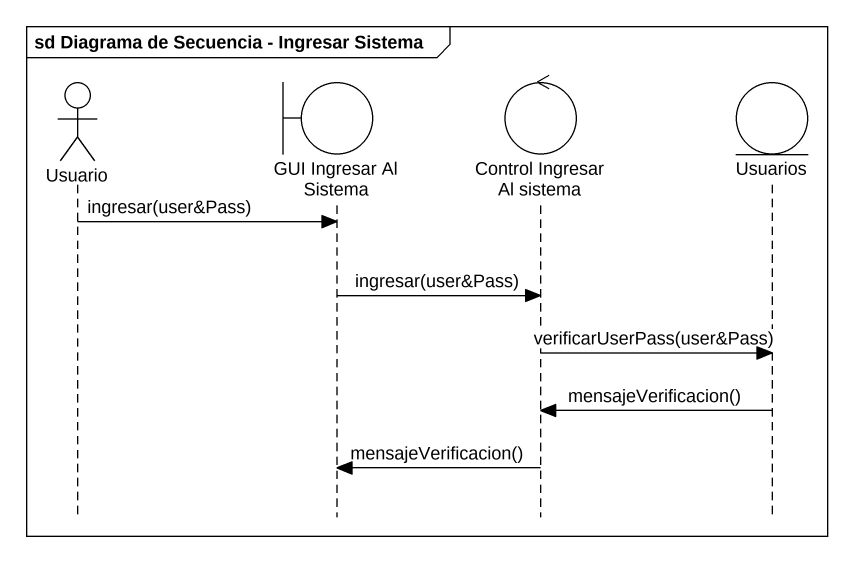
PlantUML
@startuml
mainframe sd Diagrama de Secuencia - Ingresar Sistema
hide footbox
actor Usuario
boundary "GUI Ingresar Al Sistema" as GUI_Ingresar_Al_Sistema
control "Control Ingresar Al sistema" as Control_Ingresar_Al_sistema
entity Usuarios

Usuario -> GUI_Ingresar_Al_Sistema : ingresar(user&Pass)
GUI_Ingresar_Al_Sistema -> Control_Ingresar_Al_sistema : ingresar(user&Pass)
Control_Ingresar_Al_sistema -> Usuarios : verificarUserPass(user&Pass)
Usuarios -> Control_Ingresar_Al_sistema : mensajeVerificacion()
Control_Ingresar_Al_sistema -> GUI_Ingresar_Al_Sistema : mensajeVerificacion()
@enduml
